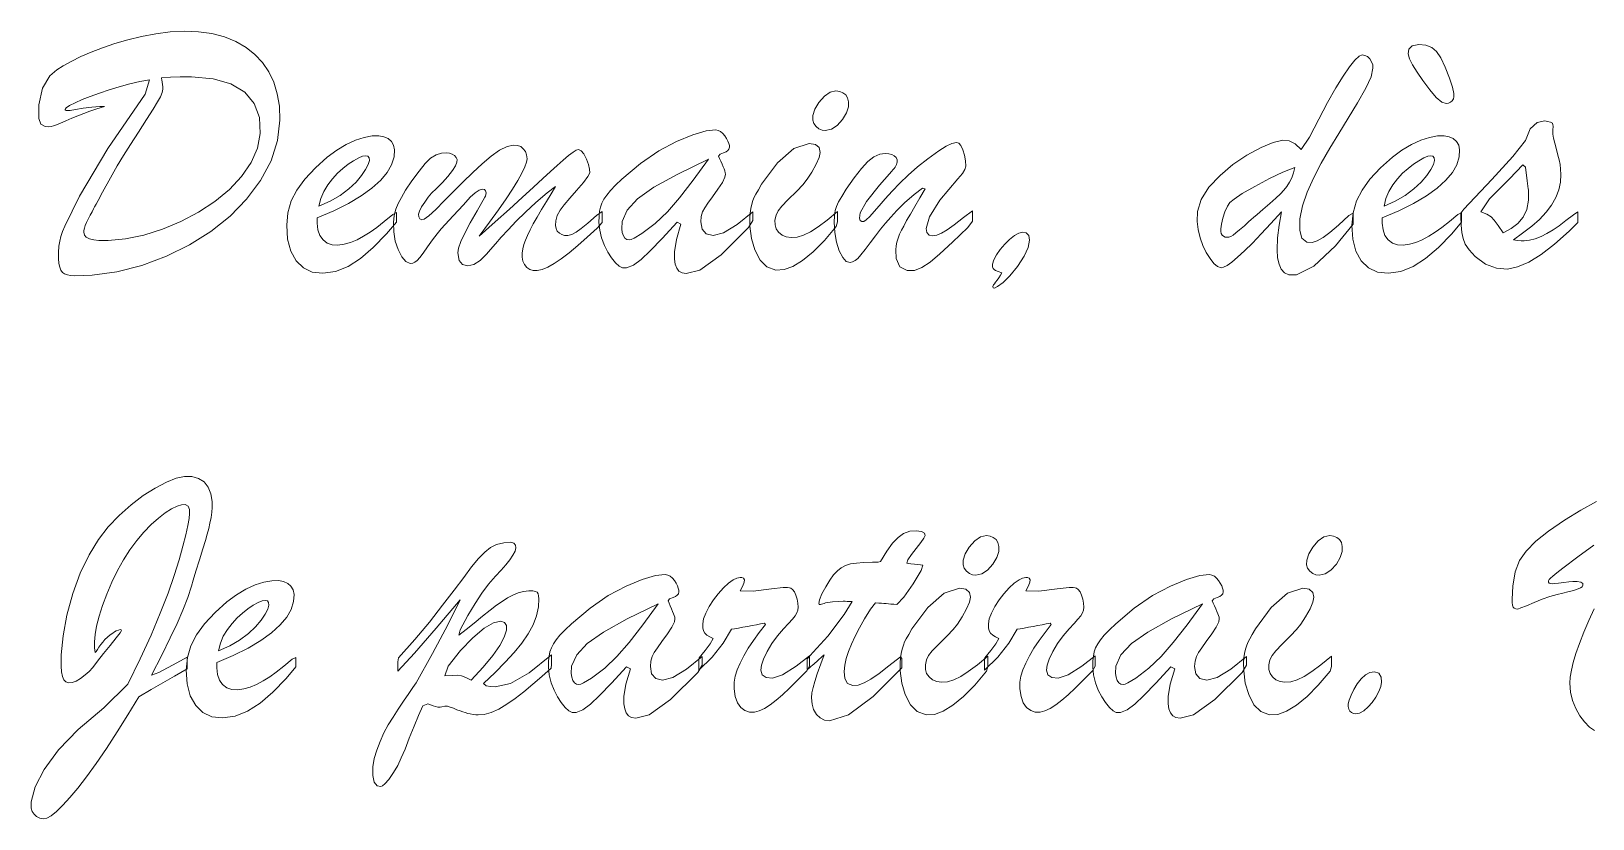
# Model space of a CAD drawing. Header units: inches. Extents: x 3 to 112, y 4 to 120.
# Drawn here: x 2.63 to 28.53, y 106.68 to 119.74 of the extents above; entities that cross this region are included whole.
import ezdxf

# ---------------------------------------------------------------- set-up
doc = ezdxf.new("R2010")
doc.units = ezdxf.units.IN
doc.header["$MEASUREMENT"] = 0
doc.layers.add('Calque 1', color=7, linetype='Continuous')

msp = doc.modelspace()

# ---------------------------------------------------------------- linework, layer by layer
at = {"layer": 'Calque 1', "lineweight": 0}
for points in [[(3.193, 118.447), (3.197, 118.435), (3.211, 118.428), (3.233, 118.426), (3.276, 118.43), (3.364, 118.443), (3.495, 118.465), (3.638, 118.484), (3.771, 118.496), (3.845, 118.493), (3.719, 118.456), (3.606, 118.419), (3.505, 118.381), (3.407, 118.341), (3.306, 118.299), (3.204, 118.254), (3.117, 118.216), (3.05, 118.189), (3.002, 118.172), (2.96, 118.162), (2.923, 118.156), (2.861, 118.16), (2.791, 118.204), (2.756, 118.294), (2.76, 118.524), (2.82, 118.8), (2.941, 119.005), (3.056, 119.105), (3.16, 119.17), (3.293, 119.243), (3.452, 119.321), (3.627, 119.396), (3.815, 119.469), (4.017, 119.538), (4.233, 119.6), (4.463, 119.656), (4.701, 119.702), (4.937, 119.731), (5.172, 119.743), (5.405, 119.735), (5.627, 119.703), (5.835, 119.648), (6.027, 119.57), (6.196, 119.474), (6.343, 119.358), (6.468, 119.224), (6.571, 119.07), (6.654, 118.897), (6.713, 118.707), (6.748, 118.501), (6.758, 118.269), (6.717, 117.928), (6.609, 117.593), (6.433, 117.266), (6.203, 116.958), (5.929, 116.677), (5.609, 116.421), (5.256, 116.198), (4.874, 116.011), (4.464, 115.859), (4.051, 115.753), (3.641, 115.696), (3.353, 115.686), (3.286, 115.691), (3.231, 115.701), (3.186, 115.717), (3.15, 115.744), (3.122, 115.781), (3.104, 115.829), (3.091, 115.893), (3.085, 115.972), (3.086, 116.074), (3.092, 116.176), (3.105, 116.262), (3.125, 116.338), (3.152, 116.421), (3.188, 116.51), (3.435, 117.009), (3.904, 117.797), (4.522, 118.699), (4.593, 118.936), (4.434, 118.907), (4.265, 118.868), (4.091, 118.821), (3.924, 118.771), (3.762, 118.718), (3.611, 118.663), (3.477, 118.61), (3.359, 118.558), (3.267, 118.511), (3.211, 118.474)], [(26.103, 118.543), (26.026, 118.568), (25.937, 118.642), (25.831, 118.772), (25.716, 118.927), (25.62, 119.065), (25.544, 119.185), (25.494, 119.286), (25.471, 119.369), (25.481, 119.446), (25.539, 119.5), (25.647, 119.521), (25.765, 119.51), (25.862, 119.472), (25.94, 119.406), (26.011, 119.301), (26.085, 119.149), (26.158, 118.964), (26.206, 118.816), (26.229, 118.711), (26.23, 118.657), (26.221, 118.621), (26.201, 118.59), (26.174, 118.564), (26.141, 118.548)], [(23.369, 116.748), (23.195, 116.553), (23.034, 116.38), (22.886, 116.227), (22.754, 116.098), (22.64, 115.994), (22.544, 115.914), (22.467, 115.859), (22.41, 115.828), (22.367, 115.821), (22.31, 115.843), (22.249, 115.893), (22.184, 115.973), (22.122, 116.072), (22.067, 116.187), (22.02, 116.317), (21.987, 116.452), (21.97, 116.588), (21.974, 116.753), (22.036, 116.952), (22.164, 117.154), (22.352, 117.352), (22.563, 117.53), (22.793, 117.685), (23.03, 117.812), (23.23, 117.896), (23.389, 117.934), (23.499, 117.927), (23.598, 117.876), (23.695, 117.782), (23.836, 117.988), (23.987, 118.287), (24.133, 118.561), (24.271, 118.803), (24.392, 119), (24.498, 119.153), (24.588, 119.261), (24.658, 119.327), (24.709, 119.35), (24.753, 119.343), (24.794, 119.321), (24.833, 119.284), (24.864, 119.238), (24.882, 119.188), (24.887, 119.128), (24.855, 118.989), (24.769, 118.798), (24.631, 118.556), (24.476, 118.3), (24.322, 118.048), (24.17, 117.801), (24.03, 117.556), (23.904, 117.315), (23.794, 117.076), (23.716, 116.847), (23.676, 116.63), (23.672, 116.438), (23.709, 116.311), (23.787, 116.246), (23.879, 116.241), (23.963, 116.268), (24.06, 116.323), (24.172, 116.407), (24.314, 116.528), (24.488, 116.686), (24.56, 116.728), (24.56, 116.626), (24.56, 116.541), (24.266, 116.181), (23.906, 115.844), (23.616, 115.702), (23.492, 115.705), (23.419, 115.738), (23.365, 115.795), (23.328, 115.877), (23.305, 115.985), (23.297, 116.116), (23.304, 116.314), (23.328, 116.526)], [(4.792, 118.969), (4.794, 118.958), (4.798, 118.934), (4.805, 118.897), (4.812, 118.857), (4.815, 118.821), (4.816, 118.784), (4.804, 118.727), (4.775, 118.657), (4.729, 118.572), (4.654, 118.448), (4.546, 118.278), (4.409, 118.068), (4.279, 117.865), (4.164, 117.681), (4.059, 117.508), (3.944, 117.309), (3.816, 117.076), (3.74, 116.933), (3.707, 116.872), (3.684, 116.828), (3.665, 116.795), (3.64, 116.75), (3.608, 116.692), (3.574, 116.628), (3.547, 116.571), (3.527, 116.519), (3.513, 116.475), (3.504, 116.439), (3.502, 116.409), (3.513, 116.361), (3.545, 116.325), (3.597, 116.299), (3.668, 116.282), (3.756, 116.273), (3.907, 116.272), (4.197, 116.299), (4.5, 116.362), (4.812, 116.459), (5.115, 116.586), (5.406, 116.74), (5.68, 116.92), (5.919, 117.119), (6.121, 117.334), (6.28, 117.564), (6.384, 117.802), (6.431, 118.047), (6.417, 118.311), (6.331, 118.543), (6.173, 118.73), (5.945, 118.869), (5.651, 118.954), (5.29, 118.987), (5.101, 118.985), (4.943, 118.979)], [(15.803, 118.095), (15.75, 118.103), (15.698, 118.126), (15.649, 118.163), (15.613, 118.211), (15.595, 118.266), (15.597, 118.346), (15.631, 118.45), (15.697, 118.561), (15.789, 118.667), (15.883, 118.731), (15.98, 118.753), (16.042, 118.745), (16.095, 118.723), (16.141, 118.687), (16.173, 118.636), (16.188, 118.573), (16.186, 118.489), (16.154, 118.388), (16.089, 118.28), (15.999, 118.178), (15.903, 118.116)], [(12.43, 117.291), (12.738, 117.549), (13.04, 117.757), (13.336, 117.916), (13.603, 118.027), (13.825, 118.09), (13.985, 118.107), (14.026, 118.099), (14.066, 118.079), (14.103, 118.047), (14.137, 118.009), (14.164, 117.966), (14.187, 117.92), (14.203, 117.88), (14.211, 117.848), (14.212, 117.819), (14.204, 117.787), (14.185, 117.763), (14.157, 117.744), (14.115, 117.724), (14.058, 117.702), (14.031, 117.673), (14.048, 117.634), (14.068, 117.589), (14.09, 117.539), (14.109, 117.495), (14.124, 117.458), (14.136, 117.426), (14.143, 117.397), (14.146, 117.37), (14.138, 117.321), (14.097, 117.236), (14.022, 117.123), (13.929, 116.997), (13.856, 116.893), (13.803, 116.814), (13.768, 116.747), (13.746, 116.67), (13.739, 116.584), (13.759, 116.458), (13.827, 116.381), (13.943, 116.355), (14.114, 116.401), (14.34, 116.538), (14.6, 116.748), (14.6, 116.692), (14.6, 116.603), (14.527, 116.485), (14.073, 116.035), (13.72, 115.782), (13.497, 115.722), (13.428, 115.735), (13.375, 115.765), (13.338, 115.814), (13.313, 115.88), (13.3, 115.962), (13.3, 116.086), (13.334, 116.29), (13.408, 116.544), (13.345, 116.576), (13.095, 116.304), (12.896, 116.099), (12.747, 115.956), (12.619, 115.864), (12.508, 115.819), (12.439, 115.819), (12.386, 115.848), (12.325, 115.903), (12.259, 115.982), (12.197, 116.078), (12.141, 116.19), (12.093, 116.314), (12.062, 116.442), (12.049, 116.572), (12.051, 116.673), (12.059, 116.756), (12.073, 116.827), (12.096, 116.892), (12.131, 116.958), (12.177, 117.025), (12.24, 117.099), (12.324, 117.188)], [(26.343, 116.67), (26.343, 116.69), (26.343, 116.725), (26.391, 116.793), (26.856, 117.285), (27.206, 117.663), (27.417, 117.93), (27.493, 118.124), (27.612, 118.231), (27.738, 118.254), (27.783, 118.248), (27.83, 118.233), (27.862, 118.216), (27.87, 118.193), (27.878, 118.167), (27.876, 118.15), (27.87, 118.118), (27.868, 118.079), (27.869, 118.035), (27.88, 117.971), (27.901, 117.885), (27.929, 117.783), (27.954, 117.69), (27.974, 117.608), (27.989, 117.534), (27.999, 117.454), (28.002, 117.368), (27.995, 117.241), (27.967, 117.11), (27.918, 116.983), (27.848, 116.86), (27.759, 116.74), (27.651, 116.623), (27.522, 116.508), (27.369, 116.391), (27.217, 116.282), (27.285, 116.272), (27.342, 116.266), (27.397, 116.265), (27.485, 116.275), (27.577, 116.299), (27.674, 116.338), (27.773, 116.388), (27.873, 116.448), (27.976, 116.518), (28.088, 116.602), (28.212, 116.7), (28.285, 116.747), (28.285, 116.659), (28.285, 116.572), (28.143, 116.425), (27.899, 116.212), (27.674, 116.041), (27.469, 115.915), (27.283, 115.834), (27.117, 115.798), (26.937, 115.812), (26.755, 115.881), (26.583, 116.008), (26.482, 116.117), (26.418, 116.212), (26.38, 116.305), (26.359, 116.404), (26.347, 116.526)], [(7.373, 116.646), (7.373, 116.625), (7.373, 116.588), (7.373, 116.559), (7.386, 116.448), (7.419, 116.355), (7.473, 116.282), (7.542, 116.23), (7.623, 116.202), (7.719, 116.197), (7.822, 116.21), (7.928, 116.239), (8.036, 116.285), (8.145, 116.342), (8.253, 116.41), (8.362, 116.49), (8.486, 116.587), (8.627, 116.703), (8.688, 116.734), (8.688, 116.648), (8.688, 116.576), (8.526, 116.385), (8.305, 116.158), (8.093, 115.976), (7.887, 115.842), (7.679, 115.759), (7.469, 115.728), (7.293, 115.748), (7.146, 115.817), (7.025, 115.935), (6.936, 116.096), (6.884, 116.293), (6.869, 116.524), (6.89, 116.733), (6.946, 116.928), (7.037, 117.109), (7.17, 117.291), (7.346, 117.479), (7.543, 117.655), (7.7, 117.771), (7.856, 117.864), (8.011, 117.935), (8.156, 117.982), (8.289, 118.006), (8.399, 118.007), (8.482, 117.991), (8.551, 117.961), (8.606, 117.914), (8.641, 117.853), (8.657, 117.776), (8.649, 117.659), (8.609, 117.529), (8.535, 117.4), (8.428, 117.27), (8.284, 117.142), (8.106, 117.014), (7.893, 116.888), (7.649, 116.766)], [(10.059, 116.343), (10.325, 116.579), (10.564, 116.794), (10.777, 116.987), (10.962, 117.156), (11.118, 117.299), (11.245, 117.415), (11.354, 117.514), (11.454, 117.602), (11.544, 117.68), (11.619, 117.738), (11.672, 117.771), (11.707, 117.78), (11.753, 117.761), (11.797, 117.708), (11.84, 117.621), (11.873, 117.532), (11.891, 117.456), (11.895, 117.397), (11.864, 117.334), (11.791, 117.235), (11.675, 117.103), (11.563, 116.975), (11.472, 116.866), (11.404, 116.776), (11.357, 116.689), (11.331, 116.599), (11.326, 116.519), (11.336, 116.47), (11.358, 116.428), (11.392, 116.394), (11.433, 116.37), (11.478, 116.357), (11.531, 116.356), (11.597, 116.374), (11.67, 116.412), (11.753, 116.472), (11.864, 116.562), (12.006, 116.684), (12.1, 116.753), (12.1, 116.664), (12.1, 116.571), (12.018, 116.476), (11.852, 116.325), (11.698, 116.189), (11.554, 116.07), (11.423, 115.97), (11.305, 115.891), (11.199, 115.832), (11.105, 115.793), (11.024, 115.774), (10.958, 115.775), (10.902, 115.793), (10.854, 115.826), (10.813, 115.874), (10.787, 115.93), (10.774, 115.994), (10.775, 116.063), (10.785, 116.133), (10.802, 116.203), (10.828, 116.276), (10.863, 116.357), (10.906, 116.447), (10.959, 116.547), (11.023, 116.661), (11.098, 116.787), (11.179, 116.921), (11.256, 117.048), (11.328, 117.167), (11.188, 117.062), (11.001, 116.9), (10.831, 116.741), (10.677, 116.59), (10.543, 116.451), (10.429, 116.326), (10.333, 116.216), (10.251, 116.122), (10.183, 116.045), (10.078, 115.943), (9.973, 115.876), (9.872, 115.851), (9.783, 115.872), (9.728, 115.943), (9.708, 116.065), (9.72, 116.145), (9.759, 116.253), (9.824, 116.393), (9.914, 116.564), (10.026, 116.763), (10.158, 116.988), (10.168, 117.008), (10.174, 117.033), (10.176, 117.065), (10.169, 117.098), (10.148, 117.117), (10.112, 117.123), (10.06, 117.106), (9.995, 117.062), (9.915, 116.988), (9.799, 116.866), (9.629, 116.682), (9.434, 116.466), (9.363, 116.381), (9.287, 116.281), (9.205, 116.166), (9.132, 116.064), (9.075, 115.989), (9.034, 115.941), (8.997, 115.91), (8.961, 115.894), (8.915, 115.891), (8.845, 115.924), (8.778, 116.001), (8.716, 116.12), (8.669, 116.26), (8.645, 116.416), (8.64, 116.569), (8.652, 116.685), (8.677, 116.789), (8.717, 116.883), (8.772, 116.987), (8.842, 117.106), (8.943, 117.26), (9.064, 117.422), (9.168, 117.547), (9.257, 117.635), (9.346, 117.693), (9.438, 117.722), (9.515, 117.726), (9.568, 117.718), (9.615, 117.703), (9.654, 117.68), (9.681, 117.651), (9.695, 117.616), (9.693, 117.572), (9.667, 117.511), (9.617, 117.431), (9.543, 117.336), (9.455, 117.236), (9.354, 117.135), (9.273, 117.057), (9.215, 116.988), (9.158, 116.91), (9.107, 116.828), (9.073, 116.76), (9.058, 116.708), (9.06, 116.662), (9.077, 116.629), (9.108, 116.614), (9.152, 116.624), (9.229, 116.682), (9.341, 116.786), (9.482, 116.929), (9.633, 117.081), (9.793, 117.241), (9.958, 117.402), (10.114, 117.545), (10.263, 117.669), (10.401, 117.768), (10.524, 117.83), (10.633, 117.855), (10.698, 117.85), (10.75, 117.83), (10.794, 117.794), (10.828, 117.746), (10.849, 117.691), (10.857, 117.628), (10.849, 117.572), (10.821, 117.493), (10.772, 117.391), (10.703, 117.266), (10.615, 117.124), (10.509, 116.962), (10.382, 116.78), (10.232, 116.574)], [(16.007, 116.754), (16.007, 116.693), (16.007, 116.584), (15.985, 116.506), (15.789, 116.274), (15.603, 116.085), (15.426, 115.941), (15.264, 115.842), (15.121, 115.789), (14.98, 115.782), (14.835, 115.834), (14.72, 115.947), (14.635, 116.117), (14.579, 116.307), (14.552, 116.508), (14.55, 116.646), (14.556, 116.724), (14.568, 116.8), (14.584, 116.872), (14.603, 116.935), (14.625, 116.989), (14.652, 117.043), (14.692, 117.115), (14.746, 117.205), (15.008, 117.562), (15.279, 117.8), (15.533, 117.879), (15.638, 117.863), (15.699, 117.812), (15.716, 117.731), (15.699, 117.649), (15.653, 117.54), (15.58, 117.408), (15.502, 117.287), (15.43, 117.194), (15.328, 117.091), (15.184, 116.947), (15.083, 116.84), (15.023, 116.765), (14.986, 116.69), (14.968, 116.609), (14.969, 116.531), (14.989, 116.465), (15.029, 116.408), (15.087, 116.361), (15.156, 116.332), (15.237, 116.319), (15.335, 116.326), (15.441, 116.358), (15.555, 116.415), (15.682, 116.498), (15.832, 116.611)], [(18.003, 117.297), (17.705, 116.939), (17.529, 116.663), (17.475, 116.473), (17.488, 116.402), (17.526, 116.361), (17.586, 116.349), (17.653, 116.362), (17.731, 116.396), (17.822, 116.451), (17.94, 116.534), (18.095, 116.651), (18.243, 116.763), (18.243, 116.69), (18.243, 116.591), (18.169, 116.486), (17.914, 116.242), (17.705, 116.052), (17.541, 115.915), (17.402, 115.824), (17.282, 115.775), (17.159, 115.772), (17.041, 115.837), (16.98, 115.976), (16.971, 116.118), (16.978, 116.183), (16.991, 116.247), (17.011, 116.31), (17.036, 116.375), (17.067, 116.441), (17.104, 116.512), (17.152, 116.601), (17.214, 116.71), (17.287, 116.837), (17.369, 116.977), (17.458, 117.128), (17.416, 117.141), (17.277, 117.037), (17.118, 116.894), (16.988, 116.767), (16.888, 116.661), (16.8, 116.56), (16.719, 116.459), (16.635, 116.35), (16.547, 116.235), (16.462, 116.122), (16.392, 116.036), (16.34, 115.976), (16.298, 115.939), (16.255, 115.916), (16.213, 115.908), (16.151, 115.926), (16.091, 115.991), (16.034, 116.102), (15.988, 116.245), (15.96, 116.403), (15.95, 116.577), (15.955, 116.681), (15.968, 116.768), (15.989, 116.838), (16.024, 116.911), (16.076, 117.002), (16.151, 117.122), (16.284, 117.314), (16.403, 117.467), (16.51, 117.581), (16.61, 117.66), (16.707, 117.704), (16.795, 117.714), (16.854, 117.709), (16.905, 117.696), (16.946, 117.675), (16.976, 117.646), (16.992, 117.609), (16.994, 117.573), (16.991, 117.552), (16.984, 117.53), (16.972, 117.508), (16.959, 117.487), (16.945, 117.467), (16.929, 117.448), (16.903, 117.418), (16.866, 117.377), (16.701, 117.192), (16.486, 116.918), (16.38, 116.73), (16.369, 116.642), (16.383, 116.603), (16.409, 116.585), (16.441, 116.587), (16.482, 116.616), (16.539, 116.671), (16.611, 116.751), (16.697, 116.848), (16.797, 116.962), (16.91, 117.09), (17.038, 117.221), (17.179, 117.357), (17.334, 117.494), (17.503, 117.629), (17.686, 117.759), (17.808, 117.838), (17.9, 117.88), (17.98, 117.897), (18.018, 117.887), (18.05, 117.846), (18.082, 117.775), (18.109, 117.685), (18.126, 117.594), (18.132, 117.503), (18.119, 117.449), (18.076, 117.381)], [(25.04, 116.646), (25.04, 116.625), (25.04, 116.588), (25.041, 116.559), (25.053, 116.448), (25.086, 116.355), (25.14, 116.282), (25.209, 116.23), (25.291, 116.202), (25.386, 116.197), (25.49, 116.21), (25.595, 116.239), (25.704, 116.285), (25.812, 116.342), (25.92, 116.41), (26.03, 116.49), (26.154, 116.587), (26.294, 116.703), (26.355, 116.734), (26.355, 116.648), (26.355, 116.576), (26.194, 116.385), (25.972, 116.158), (25.76, 115.976), (25.554, 115.842), (25.346, 115.759), (25.137, 115.728), (24.96, 115.748), (24.813, 115.817), (24.692, 115.935), (24.603, 116.096), (24.551, 116.293), (24.536, 116.524), (24.557, 116.733), (24.613, 116.928), (24.705, 117.109), (24.837, 117.291), (25.014, 117.479), (25.211, 117.655), (25.367, 117.771), (25.523, 117.864), (25.678, 117.935), (25.823, 117.982), (25.956, 118.006), (26.066, 118.007), (26.149, 117.991), (26.219, 117.961), (26.273, 117.914), (26.308, 117.853), (26.324, 117.776), (26.317, 117.659), (26.276, 117.529), (26.203, 117.4), (26.095, 117.27), (25.952, 117.142), (25.773, 117.014), (25.561, 116.888), (25.316, 116.766)], [(7.403, 116.841), (7.589, 116.924), (7.755, 117.021), (7.9, 117.13), (8.019, 117.241), (8.112, 117.348), (8.179, 117.45), (8.222, 117.533), (8.24, 117.597), (8.236, 117.642), (8.215, 117.669), (8.178, 117.678), (8.129, 117.669), (8.063, 117.642), (7.98, 117.596), (7.891, 117.538), (7.801, 117.468), (7.711, 117.388), (7.628, 117.297), (7.551, 117.195), (7.483, 117.084), (7.434, 116.966)], [(13.868, 117.621), (13.354, 117.373), (12.961, 117.154), (12.69, 116.962), (12.516, 116.776), (12.432, 116.585), (12.426, 116.463), (12.435, 116.402), (12.454, 116.351), (12.48, 116.312), (12.513, 116.289), (12.551, 116.283), (12.584, 116.29), (12.631, 116.309), (12.762, 116.386), (12.981, 116.552), (13.185, 116.748), (13.385, 116.982), (13.612, 117.272)], [(25.071, 116.841), (25.257, 116.924), (25.422, 117.021), (25.567, 117.13), (25.687, 117.241), (25.78, 117.348), (25.847, 117.45), (25.889, 117.533), (25.907, 117.597), (25.903, 117.642), (25.882, 117.669), (25.845, 117.678), (25.797, 117.669), (25.73, 117.642), (25.647, 117.596), (25.558, 117.538), (25.468, 117.468), (25.379, 117.388), (25.295, 117.297), (25.218, 117.195), (25.151, 117.084), (25.101, 116.966)], [(23.591, 117.48), (23.392, 117.403), (23.17, 117.3), (22.926, 117.169), (22.719, 117.049), (22.582, 116.96), (22.515, 116.902), (22.471, 116.839), (22.431, 116.75), (22.396, 116.64), (22.373, 116.543), (22.361, 116.466), (22.362, 116.421), (22.37, 116.39), (22.386, 116.363), (22.408, 116.342), (22.434, 116.33), (22.463, 116.325), (22.494, 116.329), (22.528, 116.341), (22.565, 116.363), (22.612, 116.398), (22.675, 116.45), (22.753, 116.518), (22.821, 116.579), (22.869, 116.62), (22.905, 116.651), (22.968, 116.705), (23.062, 116.785), (23.178, 116.884), (23.277, 116.972), (23.353, 117.044), (23.41, 117.105), (23.46, 117.17), (23.504, 117.24), (23.541, 117.314), (23.57, 117.394)], [(27.462, 117.129), (27.446, 117.261), (27.418, 117.487), (27.371, 117.526), (27.152, 117.296), (26.821, 116.964), (26.675, 116.745), (26.776, 116.709), (26.846, 116.667), (26.899, 116.61), (26.965, 116.521), (27.045, 116.4), (27.181, 116.469), (27.292, 116.555), (27.378, 116.657), (27.436, 116.784), (27.465, 116.939), (27.468, 117.038), (27.468, 117.058), (27.467, 117.077), (27.466, 117.094), (27.464, 117.112)], [(18.729, 115.734), (18.67, 115.757), (18.627, 115.776), (18.601, 115.79), (18.586, 115.809), (18.578, 115.838), (18.578, 115.882), (18.597, 115.951), (18.64, 116.032), (18.705, 116.123), (18.778, 116.209), (18.857, 116.287), (18.939, 116.353), (19.011, 116.395), (19.071, 116.412), (19.136, 116.4), (19.178, 116.355), (19.191, 116.277), (19.169, 116.156), (19.101, 116.011), (18.989, 115.841), (18.866, 115.688), (18.752, 115.574), (18.659, 115.507), (18.61, 115.484), (18.585, 115.489), (18.583, 115.51), (18.587, 115.524), (18.595, 115.538), (18.608, 115.554), (18.627, 115.58), (18.654, 115.614), (18.683, 115.655), (18.708, 115.695)], [(5.221, 109.166), (5.009, 109.046), (4.62, 108.826), (4.416, 108.703), (4.237, 108.406), (4.058, 108.121), (3.878, 107.848), (3.707, 107.597), (3.549, 107.379), (3.405, 107.191), (3.274, 107.033), (3.155, 106.904), (3.05, 106.802), (2.96, 106.731), (2.889, 106.69), (2.831, 106.681), (2.772, 106.692), (2.721, 106.717), (2.679, 106.757), (2.648, 106.804), (2.632, 106.857), (2.632, 106.964), (2.699, 107.213), (2.849, 107.499), (3.083, 107.822), (3.411, 108.163), (3.836, 108.519), (4.234, 108.914), (4.441, 109.334), (4.621, 109.727), (4.773, 110.091), (4.901, 110.421), (5.005, 110.716), (5.086, 110.975), (5.149, 111.2), (5.197, 111.39), (5.229, 111.545), (5.249, 111.663), (5.259, 111.742), (5.257, 111.808), (5.233, 111.864), (5.187, 111.891), (5.126, 111.89), (5.052, 111.866), (4.96, 111.822), (4.854, 111.756), (4.741, 111.669), (4.621, 111.562), (4.499, 111.435), (4.382, 111.294), (4.27, 111.14), (4.164, 110.974), (4.064, 110.796), (3.971, 110.603), (3.887, 110.405), (3.816, 110.217), (3.759, 110.039), (3.716, 109.875), (3.69, 109.735), (3.679, 109.616), (3.68, 109.571), (3.684, 109.515), (3.69, 109.439), (3.708, 109.457), (3.73, 109.491), (3.755, 109.529), (3.784, 109.57), (3.817, 109.612), (3.855, 109.654), (3.896, 109.694), (3.939, 109.73), (3.983, 109.76), (4.011, 109.779), (4.042, 109.796), (4.077, 109.81), (4.107, 109.818), (4.124, 109.815), (4.129, 109.803), (4.105, 109.765), (4.042, 109.682), (3.941, 109.557), (3.832, 109.422), (3.733, 109.297), (3.651, 109.189), (3.595, 109.126), (3.528, 109.066), (3.45, 109.009), (3.377, 108.966), (3.313, 108.943), (3.258, 108.938), (3.208, 108.953), (3.172, 108.987), (3.149, 109.041), (3.136, 109.116), (3.128, 109.214), (3.129, 109.398), (3.159, 109.716), (3.223, 110.056), (3.322, 110.415), (3.446, 110.753), (3.593, 111.061), (3.75, 111.315), (3.91, 111.521), (4.091, 111.713), (4.291, 111.889), (4.49, 112.04), (4.686, 112.165), (4.874, 112.263), (5.037, 112.328), (5.172, 112.359), (5.295, 112.357), (5.407, 112.326), (5.498, 112.267), (5.568, 112.181), (5.613, 112.073), (5.634, 111.943), (5.634, 111.844), (5.628, 111.764), (5.615, 111.677), (5.597, 111.586), (5.576, 111.494), (5.552, 111.401), (5.522, 111.297), (5.48, 111.156), (5.424, 110.976), (5.364, 110.785), (5.319, 110.639), (5.288, 110.54), (5.228, 110.353), (5.147, 110.139), (5.053, 109.921), (4.939, 109.683), (4.797, 109.396), (4.625, 109.061), (4.749, 109.106), (5.047, 109.267), (5.221, 109.36), (5.221, 109.313), (5.221, 109.217)], [(16.584, 110.936), (16.618, 110.936), (16.681, 110.936), (16.718, 110.946), (16.822, 111.118), (16.919, 111.252), (17.009, 111.348), (17.102, 111.412), (17.203, 111.449), (17.311, 111.458), (17.398, 111.447), (17.448, 111.419), (17.459, 111.378), (17.438, 111.334), (17.388, 111.261), (17.309, 111.162), (17.233, 111.063), (17.171, 110.975), (17.156, 110.919), (17.221, 110.911), (17.281, 110.904), (17.336, 110.898), (17.383, 110.893), (17.422, 110.888), (17.394, 110.799), (17.26, 110.58), (17.106, 110.358), (16.988, 110.236), (16.937, 110.239), (16.892, 110.243), (16.852, 110.246), (16.813, 110.249), (16.774, 110.252), (16.733, 110.255), (16.688, 110.259), (16.636, 110.262), (16.55, 110.16), (16.453, 109.997), (16.369, 109.847), (16.296, 109.708), (16.235, 109.578), (16.186, 109.456), (16.149, 109.341), (16.126, 109.229), (16.116, 109.123), (16.126, 109.005), (16.173, 108.924), (16.259, 108.89), (16.347, 108.898), (16.446, 108.935), (16.56, 108.999), (16.696, 109.092), (16.859, 109.215), (17.052, 109.368), (17.073, 109.34), (17.073, 109.242), (17.073, 109.184), (16.595, 108.708), (16.186, 108.405), (15.875, 108.304), (15.79, 108.316), (15.716, 108.353), (15.655, 108.413), (15.609, 108.492), (15.583, 108.584), (15.575, 108.687), (15.582, 108.768), (15.599, 108.859), (15.627, 108.959), (15.669, 109.087), (15.729, 109.249), (15.783, 109.401), (15.755, 109.377), (15.728, 109.353), (15.702, 109.329), (15.678, 109.307), (15.655, 109.286), (15.633, 109.266), (15.611, 109.246), (15.588, 109.226), (15.564, 109.205), (15.539, 109.183), (15.515, 109.161), (15.5, 109.158), (15.5, 109.243), (15.5, 109.336), (15.599, 109.445), (15.842, 109.711), (16.115, 110.069), (16.247, 110.283), (16.218, 110.285), (16.19, 110.286), (16.163, 110.287), (16.133, 110.288), (16.1, 110.288), (16.017, 110.287), (15.92, 110.281), (15.843, 110.269), (15.806, 110.26), (15.782, 110.253), (15.76, 110.247), (15.74, 110.24), (15.724, 110.236), (15.712, 110.234), (15.705, 110.235), (15.7, 110.24), (15.698, 110.25), (15.707, 110.313), (15.744, 110.41), (15.809, 110.529), (15.877, 110.639), (15.941, 110.726), (16.003, 110.793), (16.066, 110.843), (16.139, 110.881), (16.221, 110.907), (16.318, 110.923), (16.439, 110.933)], [(18.297, 110.72), (18.244, 110.728), (18.192, 110.75), (18.143, 110.788), (18.107, 110.835), (18.089, 110.891), (18.091, 110.97), (18.125, 111.074), (18.191, 111.186), (18.283, 111.292), (18.377, 111.356), (18.474, 111.377), (18.536, 111.37), (18.589, 111.348), (18.635, 111.311), (18.666, 111.261), (18.682, 111.198), (18.68, 111.113), (18.648, 111.012), (18.583, 110.904), (18.493, 110.803), (18.397, 110.741)], [(23.993, 110.72), (23.94, 110.728), (23.888, 110.75), (23.839, 110.788), (23.803, 110.835), (23.785, 110.891), (23.787, 110.97), (23.821, 111.074), (23.887, 111.186), (23.979, 111.292), (24.073, 111.356), (24.17, 111.377), (24.232, 111.37), (24.285, 111.348), (24.331, 111.311), (24.362, 111.261), (24.378, 111.198), (24.376, 111.113), (24.344, 111.012), (24.279, 110.904), (24.189, 110.803), (24.093, 110.741)], [(8.712, 109.127), (8.712, 109.183), (8.712, 109.285), (8.725, 109.351), (8.995, 109.654), (9.239, 109.943), (9.456, 110.221), (9.645, 110.471), (9.805, 110.683), (9.935, 110.857), (10.049, 110.997), (10.153, 111.105), (10.248, 111.181), (10.35, 111.232), (10.469, 111.26), (10.585, 111.266), (10.637, 111.253), (10.665, 111.221), (10.671, 111.176), (10.656, 111.122), (10.622, 111.055), (10.57, 110.974), (10.505, 110.89), (10.429, 110.804), (10.333, 110.705), (10.219, 110.574), (10.106, 110.423), (9.994, 110.252), (9.874, 110.05), (9.744, 109.817), (9.726, 109.724), (9.847, 109.819), (9.979, 109.926), (10.118, 110.039), (10.243, 110.139), (10.35, 110.221), (10.442, 110.287), (10.532, 110.343), (10.621, 110.39), (10.71, 110.426), (10.799, 110.45), (10.888, 110.461), (10.952, 110.461), (10.994, 110.452), (11.022, 110.438), (11.038, 110.414), (11.048, 110.378), (11.052, 110.329), (11.045, 110.198), (11.013, 110.047), (10.955, 109.897), (10.873, 109.749), (10.769, 109.596), (10.643, 109.44), (10.495, 109.278), (10.325, 109.107), (10.133, 108.925), (10.178, 108.887), (10.251, 108.873), (10.326, 108.868), (10.579, 108.924), (10.893, 109.101), (11.263, 109.4), (11.263, 109.342), (11.263, 109.237), (11.255, 109.177), (11.102, 109.042), (10.951, 108.912), (10.803, 108.788), (10.659, 108.676), (10.521, 108.58), (10.389, 108.501), (10.263, 108.444), (10.144, 108.411), (10.045, 108.403), (10.004, 108.406), (9.96, 108.411), (9.915, 108.419), (9.871, 108.429), (9.829, 108.441), (9.79, 108.454), (9.745, 108.47), (9.693, 108.49), (9.634, 108.513), (9.581, 108.534), (9.538, 108.549), (9.493, 108.551), (9.445, 108.539), (9.416, 108.533), (9.377, 108.534), (9.298, 108.552), (9.211, 108.589), (9.129, 108.552), (9.058, 108.396), (8.982, 108.215), (8.903, 108.016), (8.832, 107.838), (8.769, 107.69), (8.711, 107.566), (8.643, 107.448), (8.563, 107.333), (8.499, 107.262), (8.46, 107.23), (8.431, 107.216), (8.372, 107.227), (8.319, 107.288), (8.296, 107.401), (8.299, 107.54), (8.321, 107.679), (8.362, 107.821), (8.418, 107.965), (8.482, 108.104), (8.554, 108.237), (8.634, 108.368), (8.719, 108.499), (8.809, 108.632), (8.896, 108.757), (8.964, 108.858), (9.014, 108.937), (9.289, 109.421), (9.542, 109.896), (9.748, 110.314), (9.346, 109.84), (8.99, 109.429)], [(5.708, 109.271), (5.708, 109.25), (5.708, 109.213), (5.708, 109.183), (5.72, 109.072), (5.753, 108.98), (5.807, 108.906), (5.876, 108.854), (5.958, 108.826), (6.053, 108.821), (6.157, 108.834), (6.263, 108.864), (6.371, 108.909), (6.479, 108.967), (6.587, 109.035), (6.697, 109.114), (6.821, 109.211), (6.961, 109.327), (7.022, 109.358), (7.022, 109.273), (7.022, 109.201), (6.861, 109.01), (6.639, 108.783), (6.427, 108.601), (6.221, 108.466), (6.014, 108.384), (5.804, 108.353), (5.628, 108.372), (5.48, 108.441), (5.36, 108.559), (5.27, 108.72), (5.219, 108.918), (5.204, 109.148), (5.225, 109.357), (5.281, 109.552), (5.372, 109.734), (5.504, 109.916), (5.681, 110.104), (5.878, 110.279), (6.035, 110.396), (6.191, 110.489), (6.345, 110.56), (6.49, 110.607), (6.624, 110.63), (6.733, 110.631), (6.816, 110.616), (6.886, 110.585), (6.94, 110.539), (6.976, 110.478), (6.991, 110.401), (6.984, 110.284), (6.944, 110.154), (6.87, 110.024), (6.762, 109.895), (6.619, 109.767), (6.44, 109.639), (6.228, 109.513), (5.984, 109.39)], [(11.593, 109.916), (11.901, 110.174), (12.203, 110.382), (12.499, 110.541), (12.766, 110.651), (12.988, 110.715), (13.147, 110.732), (13.189, 110.724), (13.229, 110.704), (13.266, 110.672), (13.299, 110.633), (13.327, 110.591), (13.35, 110.545), (13.365, 110.504), (13.374, 110.472), (13.375, 110.443), (13.366, 110.412), (13.348, 110.388), (13.32, 110.369), (13.277, 110.349), (13.22, 110.327), (13.194, 110.298), (13.211, 110.259), (13.231, 110.213), (13.253, 110.164), (13.271, 110.12), (13.287, 110.082), (13.298, 110.05), (13.306, 110.022), (13.309, 109.995), (13.301, 109.945), (13.259, 109.861), (13.184, 109.747), (13.092, 109.621), (13.019, 109.518), (12.966, 109.439), (12.93, 109.372), (12.909, 109.295), (12.901, 109.208), (12.922, 109.083), (12.99, 109.005), (13.105, 108.98), (13.276, 109.025), (13.503, 109.163), (13.763, 109.372), (13.763, 109.317), (13.763, 109.227), (13.689, 109.109), (13.236, 108.66), (12.883, 108.407), (12.659, 108.347), (12.591, 108.359), (12.538, 108.39), (12.5, 108.438), (12.476, 108.504), (12.462, 108.587), (12.463, 108.71), (12.497, 108.915), (12.571, 109.169), (12.508, 109.2), (12.257, 108.929), (12.059, 108.723), (11.909, 108.581), (11.781, 108.488), (11.671, 108.444), (11.602, 108.444), (11.548, 108.472), (11.487, 108.527), (11.421, 108.607), (11.36, 108.703), (11.303, 108.814), (11.255, 108.938), (11.225, 109.066), (11.212, 109.197), (11.214, 109.298), (11.222, 109.38), (11.236, 109.452), (11.259, 109.517), (11.293, 109.583), (11.34, 109.65), (11.402, 109.724), (11.487, 109.813)], [(13.705, 109.148), (13.705, 109.2), (13.705, 109.296), (13.712, 109.351), (13.812, 109.474), (13.894, 109.584), (13.944, 109.673), (13.886, 109.697), (13.84, 109.725), (13.807, 109.757), (13.784, 109.797), (13.771, 109.849), (13.769, 109.913), (13.785, 109.996), (13.821, 110.093), (13.878, 110.202), (13.947, 110.31), (14.025, 110.414), (14.113, 110.511), (14.198, 110.589), (14.277, 110.643), (14.333, 110.669), (14.361, 110.679), (14.388, 110.683), (14.42, 110.683), (14.447, 110.67), (14.46, 110.643), (14.459, 110.605), (14.436, 110.544), (14.392, 110.46), (14.604, 110.456), (14.908, 110.496), (15.106, 110.515), (15.176, 110.515), (15.208, 110.512), (15.231, 110.506), (15.26, 110.486), (15.29, 110.447), (15.315, 110.392), (15.335, 110.325), (15.348, 110.258), (15.353, 110.19), (15.348, 110.143), (15.331, 110.097), (15.301, 110.048), (15.256, 109.991), (15.192, 109.919), (15.11, 109.832), (15.008, 109.713), (14.917, 109.586), (14.838, 109.453), (14.777, 109.328), (14.742, 109.226), (14.732, 109.145), (14.756, 109.068), (14.82, 109.024), (14.926, 109.014), (15.091, 109.07), (15.319, 109.212), (15.542, 109.382), (15.542, 109.31), (15.542, 109.214), (15.497, 109.136), (15.343, 108.978), (15.209, 108.846), (15.095, 108.739), (14.989, 108.649), (14.889, 108.573), (14.794, 108.512), (14.707, 108.47), (14.626, 108.448), (14.547, 108.448), (14.47, 108.474), (14.404, 108.526), (14.348, 108.605), (14.31, 108.707), (14.292, 108.834), (14.293, 108.947), (14.31, 109.044), (14.341, 109.149), (14.388, 109.262), (14.449, 109.382), (14.525, 109.509), (14.613, 109.64), (14.708, 109.771), (14.811, 109.902), (14.792, 109.924), (14.729, 109.912), (14.661, 109.899), (14.588, 109.885), (14.513, 109.872), (14.435, 109.858), (14.361, 109.844), (14.298, 109.833), (14.248, 109.823), (14.11, 109.592), (13.927, 109.362)], [(18.444, 109.148), (18.444, 109.2), (18.444, 109.296), (18.451, 109.351), (18.551, 109.474), (18.633, 109.584), (18.682, 109.673), (18.625, 109.697), (18.579, 109.725), (18.545, 109.757), (18.523, 109.797), (18.51, 109.849), (18.508, 109.913), (18.523, 109.996), (18.56, 110.093), (18.616, 110.202), (18.685, 110.31), (18.764, 110.414), (18.852, 110.511), (18.937, 110.589), (19.016, 110.643), (19.071, 110.669), (19.099, 110.679), (19.127, 110.683), (19.159, 110.683), (19.186, 110.67), (19.199, 110.643), (19.197, 110.605), (19.175, 110.544), (19.131, 110.46), (19.343, 110.456), (19.647, 110.496), (19.845, 110.515), (19.914, 110.515), (19.947, 110.512), (19.97, 110.506), (19.999, 110.486), (20.028, 110.447), (20.054, 110.392), (20.074, 110.325), (20.087, 110.258), (20.092, 110.19), (20.087, 110.143), (20.07, 110.097), (20.04, 110.048), (19.994, 109.991), (19.931, 109.919), (19.848, 109.832), (19.746, 109.713), (19.655, 109.586), (19.576, 109.453), (19.516, 109.328), (19.481, 109.226), (19.471, 109.145), (19.495, 109.068), (19.559, 109.024), (19.664, 109.014), (19.829, 109.07), (20.057, 109.212), (20.281, 109.382), (20.281, 109.31), (20.281, 109.214), (20.235, 109.136), (20.081, 108.978), (19.948, 108.846), (19.833, 108.739), (19.728, 108.649), (19.628, 108.573), (19.533, 108.512), (19.445, 108.47), (19.365, 108.448), (19.285, 108.448), (19.209, 108.474), (19.142, 108.526), (19.087, 108.605), (19.049, 108.707), (19.031, 108.834), (19.032, 108.947), (19.048, 109.044), (19.08, 109.149), (19.127, 109.262), (19.188, 109.382), (19.263, 109.509), (19.351, 109.64), (19.447, 109.771), (19.55, 109.902), (19.531, 109.924), (19.468, 109.912), (19.399, 109.899), (19.327, 109.885), (19.252, 109.872), (19.174, 109.858), (19.099, 109.844), (19.037, 109.833), (18.987, 109.823), (18.848, 109.592), (18.666, 109.362)], [(20.62, 109.916), (20.928, 110.174), (21.23, 110.382), (21.526, 110.541), (21.793, 110.651), (22.015, 110.715), (22.175, 110.732), (22.216, 110.724), (22.256, 110.704), (22.293, 110.672), (22.326, 110.633), (22.354, 110.591), (22.377, 110.545), (22.393, 110.504), (22.401, 110.472), (22.402, 110.443), (22.394, 110.412), (22.375, 110.388), (22.347, 110.369), (22.305, 110.349), (22.248, 110.327), (22.221, 110.298), (22.238, 110.259), (22.258, 110.213), (22.28, 110.164), (22.299, 110.12), (22.314, 110.082), (22.326, 110.05), (22.333, 110.022), (22.336, 109.995), (22.328, 109.945), (22.287, 109.861), (22.212, 109.747), (22.119, 109.621), (22.046, 109.518), (21.993, 109.439), (21.958, 109.372), (21.936, 109.295), (21.928, 109.208), (21.949, 109.083), (22.017, 109.005), (22.132, 108.98), (22.304, 109.025), (22.53, 109.163), (22.79, 109.372), (22.79, 109.317), (22.79, 109.227), (22.717, 109.109), (22.263, 108.66), (21.91, 108.407), (21.687, 108.347), (21.618, 108.359), (21.565, 108.39), (21.528, 108.438), (21.503, 108.504), (21.49, 108.587), (21.49, 108.71), (21.524, 108.915), (21.598, 109.169), (21.535, 109.2), (21.284, 108.929), (21.086, 108.723), (20.937, 108.581), (20.808, 108.488), (20.698, 108.444), (20.629, 108.444), (20.576, 108.472), (20.515, 108.527), (20.448, 108.607), (20.387, 108.703), (20.33, 108.814), (20.283, 108.938), (20.252, 109.066), (20.239, 109.197), (20.241, 109.298), (20.249, 109.38), (20.263, 109.452), (20.286, 109.517), (20.321, 109.583), (20.367, 109.65), (20.43, 109.724), (20.514, 109.813)], [(18.501, 109.379), (18.501, 109.318), (18.501, 109.209), (18.479, 109.131), (18.283, 108.898), (18.097, 108.71), (17.92, 108.566), (17.758, 108.467), (17.615, 108.413), (17.474, 108.407), (17.329, 108.458), (17.214, 108.572), (17.129, 108.742), (17.073, 108.931), (17.046, 109.133), (17.044, 109.27), (17.05, 109.349), (17.061, 109.424), (17.078, 109.496), (17.097, 109.56), (17.119, 109.614), (17.146, 109.668), (17.186, 109.739), (17.24, 109.83), (17.502, 110.186), (17.773, 110.425), (18.027, 110.504), (18.132, 110.487), (18.193, 110.436), (18.21, 110.355), (18.193, 110.273), (18.147, 110.165), (18.073, 110.032), (17.996, 109.911), (17.924, 109.818), (17.822, 109.716), (17.678, 109.572), (17.577, 109.464), (17.517, 109.39), (17.48, 109.315), (17.462, 109.234), (17.463, 109.155), (17.483, 109.09), (17.523, 109.033), (17.581, 108.986), (17.65, 108.956), (17.731, 108.944), (17.829, 108.951), (17.935, 108.983), (18.049, 109.039), (18.175, 109.123), (18.326, 109.236)], [(24.197, 109.379), (24.197, 109.318), (24.197, 109.209), (24.175, 109.131), (23.979, 108.898), (23.793, 108.71), (23.616, 108.566), (23.454, 108.467), (23.311, 108.413), (23.17, 108.407), (23.025, 108.458), (22.91, 108.572), (22.825, 108.742), (22.769, 108.931), (22.742, 109.133), (22.74, 109.27), (22.746, 109.349), (22.757, 109.424), (22.774, 109.496), (22.793, 109.56), (22.815, 109.614), (22.842, 109.668), (22.882, 109.739), (22.936, 109.83), (23.198, 110.186), (23.469, 110.425), (23.723, 110.504), (23.828, 110.487), (23.889, 110.436), (23.906, 110.355), (23.889, 110.273), (23.843, 110.165), (23.769, 110.032), (23.692, 109.911), (23.62, 109.818), (23.518, 109.716), (23.374, 109.572), (23.273, 109.464), (23.213, 109.39), (23.176, 109.315), (23.158, 109.234), (23.159, 109.155), (23.179, 109.09), (23.219, 109.033), (23.277, 108.986), (23.346, 108.956), (23.427, 108.944), (23.525, 108.951), (23.631, 108.983), (23.745, 109.039), (23.871, 109.123), (24.022, 109.236)], [(5.738, 109.466), (5.924, 109.549), (6.089, 109.645), (6.234, 109.755), (6.354, 109.866), (6.447, 109.973), (6.514, 110.075), (6.556, 110.158), (6.574, 110.221), (6.57, 110.266), (6.549, 110.294), (6.512, 110.303), (6.464, 110.294), (6.398, 110.266), (6.314, 110.221), (6.225, 110.163), (6.135, 110.093), (6.046, 110.012), (5.962, 109.921), (5.885, 109.82), (5.818, 109.709), (5.769, 109.591)], [(13.03, 110.246), (12.516, 109.997), (12.124, 109.778), (11.852, 109.587), (11.679, 109.4), (11.595, 109.21), (11.588, 109.088), (11.598, 109.027), (11.616, 108.976), (11.643, 108.936), (11.676, 108.914), (11.713, 108.908), (11.747, 108.915), (11.794, 108.934), (11.925, 109.011), (12.144, 109.177), (12.347, 109.373), (12.548, 109.606), (12.775, 109.897)], [(22.057, 110.246), (21.543, 109.997), (21.151, 109.778), (20.879, 109.587), (20.706, 109.4), (20.622, 109.21), (20.615, 109.088), (20.625, 109.027), (20.644, 108.976), (20.67, 108.936), (20.703, 108.914), (20.741, 108.908), (20.774, 108.915), (20.821, 108.934), (20.952, 109.011), (21.171, 109.177), (21.375, 109.373), (21.575, 109.606), (21.802, 109.897)], [(9.93, 108.98), (10.129, 109.197), (10.286, 109.389), (10.402, 109.556), (10.478, 109.695), (10.515, 109.807), (10.513, 109.889), (10.481, 109.938), (10.419, 109.958), (10.3, 109.933), (10.145, 109.842), (9.957, 109.684), (9.754, 109.471), (9.547, 109.212), (9.492, 109.049), (9.619, 109.059), (9.706, 109.06), (9.767, 109.051), (9.841, 109.024)], [(24.596, 108.421), (24.562, 108.426), (24.531, 108.442), (24.504, 108.467), (24.485, 108.5), (24.475, 108.542), (24.475, 108.588), (24.491, 108.648), (24.523, 108.73), (24.571, 108.827), (24.627, 108.919), (24.692, 109.002), (24.763, 109.07), (24.836, 109.109), (24.913, 109.12), (24.985, 109.096), (25.024, 109.032), (25.03, 108.947), (25.016, 108.875), (24.983, 108.791), (24.934, 108.698), (24.875, 108.612), (24.808, 108.535), (24.735, 108.472), (24.664, 108.434)]]:
    msp.add_lwpolyline(points, close=True, dxfattribs=at)
for points in [[(28.548, 111.219), (28.283, 111.027), (28.034, 110.837), (27.938, 110.761), (27.871, 110.707), (27.833, 110.674), (27.81, 110.649), (27.798, 110.628), (27.796, 110.607), (27.807, 110.59), (27.831, 110.581), (27.861, 110.579), (27.9, 110.583), (27.965, 110.591), (28.052, 110.602), (28.134, 110.61), (28.202, 110.614), (28.272, 110.614), (28.334, 110.604), (28.365, 110.582), (28.367, 110.554), (28.355, 110.529), (28.329, 110.509), (28.292, 110.493), (28.245, 110.476), (28.188, 110.46), (28.12, 110.443), (28.038, 110.423), (27.939, 110.398), (27.821, 110.366), (27.694, 110.323), (27.561, 110.27), (27.433, 110.214), (27.341, 110.177), (27.288, 110.16), (27.256, 110.161), (27.229, 110.172), (27.212, 110.193), (27.203, 110.224), (27.198, 110.267), (27.195, 110.323), (27.204, 110.541), (27.244, 110.774), (27.316, 110.962), (27.426, 111.122), (27.586, 111.284), (27.797, 111.452), (28.066, 111.634), (28.335, 111.799), (28.596, 111.942)], [(28.562, 108.143), (28.479, 108.203), (28.395, 108.286), (28.319, 108.388), (28.251, 108.508), (28.197, 108.643), (28.164, 108.783), (28.153, 108.929), (28.158, 109.029), (28.177, 109.143), (28.207, 109.274), (28.252, 109.423), (28.311, 109.59), (28.384, 109.777), (28.467, 109.971), (28.558, 110.164)]]:
    msp.add_lwpolyline(points, dxfattribs=at)

doc.saveas('drawing.dxf')
